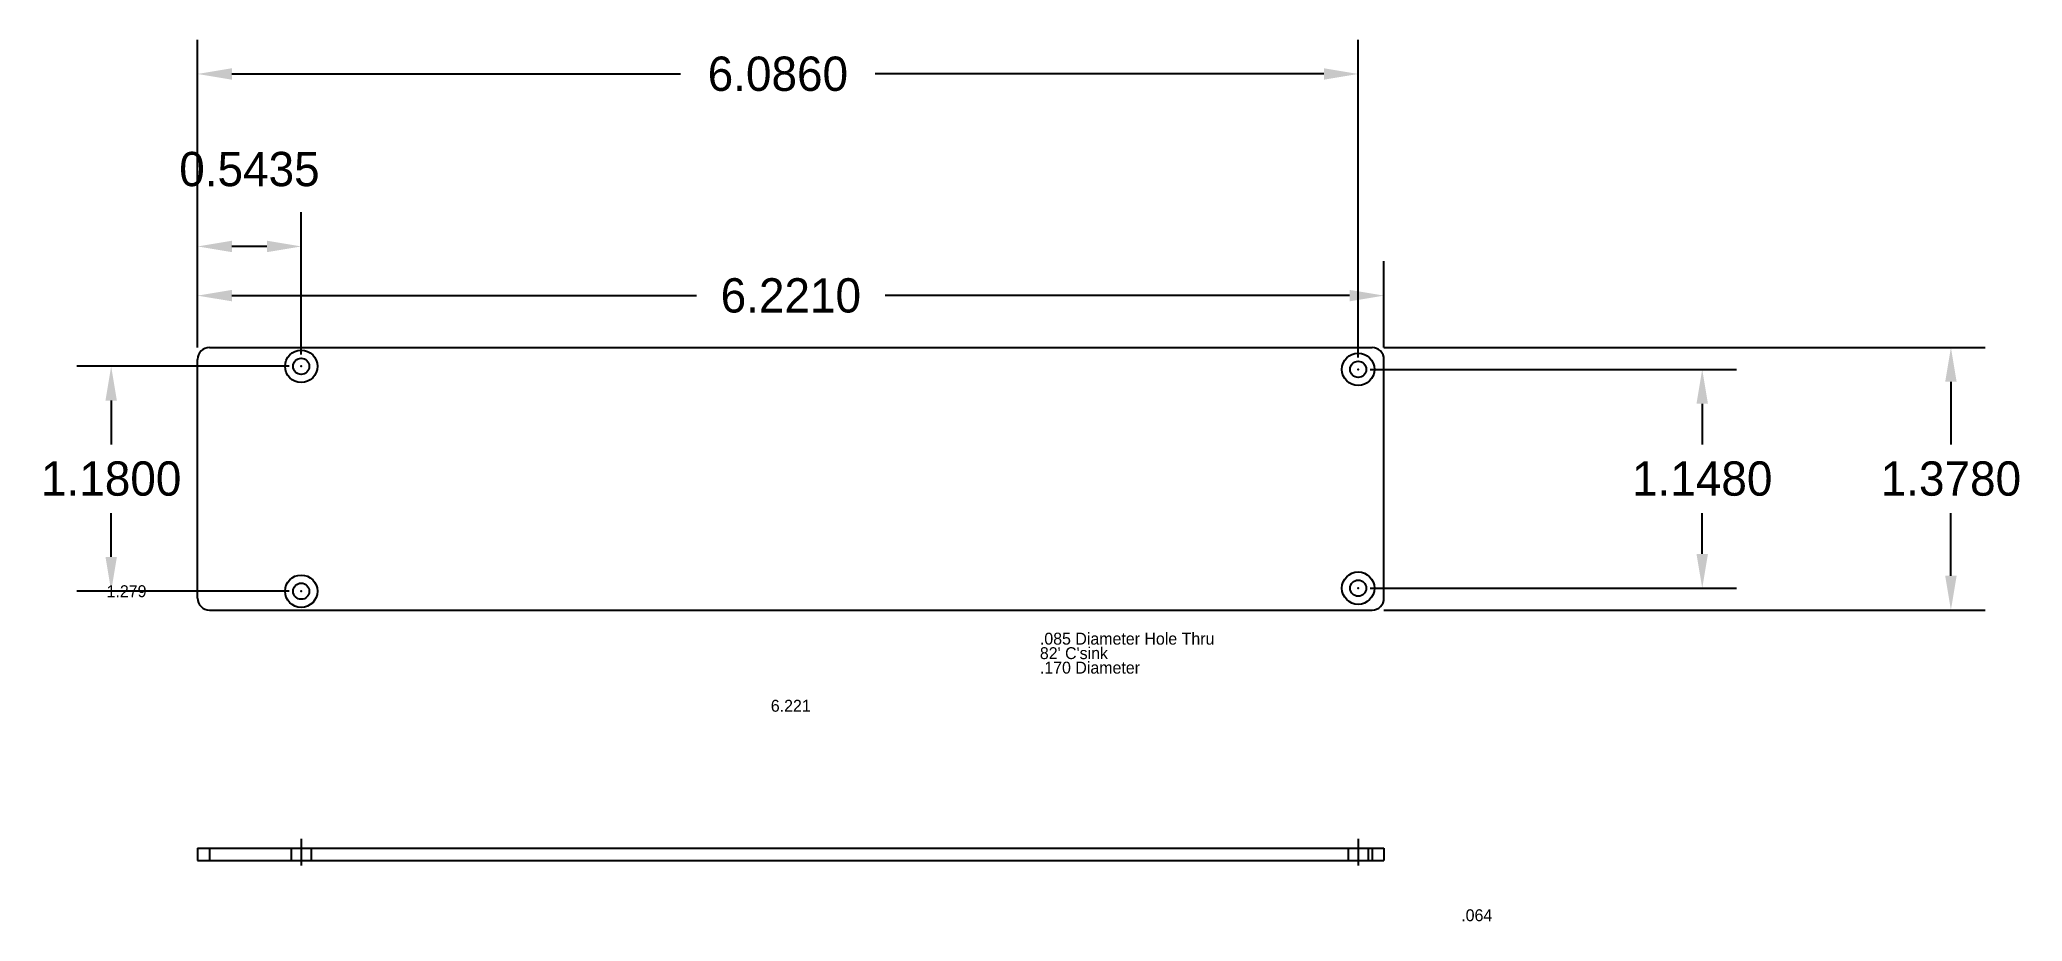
# Model space of a CAD drawing. Extents: x -0.8 to 9.6, y -9.5 to -4.9.
import ezdxf
from ezdxf.enums import TextEntityAlignment as Align

# ---------------------------------------------------------------- set-up
doc = ezdxf.new("R2010")
doc.units = 0
doc.header["$MEASUREMENT"] = 0
doc.layers.add('1', color=7, linetype='Continuous')
doc.dimstyles.get("Standard").update_dxf_attribs({"dimtxt": 0.18, "dimasz": 0.18, "dimexe": 0.18, "dimexo": 0.0625, "dimgap": 0.09, "dimtad": 0, "dimtih": 1, "dimtoh": 1, "dimdec": 4, "dimzin": 0, "dimdsep": 46, "dimtxsty": 'Standard', "dimcen": 0.09, "dimadec": 0, "dimazin": 0, "dimtfac": 1, "dimtdec": 4, "dimtofl": 0, "dimtmove": 0, "dimatfit": 3, "dimfxl": 1, "dimtolj": 1, "dimtzin": 0, "dimarcsym": 0})

# ---------------------------------------------------------------- blocks, each defined once
blk = doc.blocks.new('*D0')
at = {"color": 0, "linetype": 'ByBlock', "lineweight": -2}
for p, q in [((6.188, -6.594), (8.109, -6.594)), ((7.929, -6.774), (7.929, -6.988)), ((7.929, -7.562), (7.929, -7.348)), ((6.188, -7.742), (8.109, -7.742))]:
    blk.add_line(p, q, dxfattribs=at)
at = {"color": 0}
for points in [[(7.959, -6.774), (7.899, -6.774), (7.929, -6.594)], [(7.899, -7.562), (7.959, -7.562), (7.929, -7.742)]]:
    blk.add_solid(points, dxfattribs=at)
at = {"layer": 'Defpoints', "color": 0}
for p in [(6.125, -6.594), (6.125, -7.742), (7.929, -7.742)]:
    blk.add_point(p, dxfattribs=at)
at = {"color": 0, "linetype": 'ByBlock', "insert": (7.929, -7.168), "char_height": 0.18, "attachment_point": 5}
blk.add_mtext('\\A1;1.1480', dxfattribs=at)
blk = doc.blocks.new('*D1')
at = {"color": 0, "linetype": 'ByBlock', "lineweight": -2}
for p, q in [((0.52, -6.578), (-0.594, -6.578)), ((-0.414, -6.758), (-0.414, -6.988)), ((-0.414, -7.578), (-0.414, -7.348)), ((0.52, -7.758), (-0.594, -7.758))]:
    blk.add_line(p, q, dxfattribs=at)
at = {"color": 0}
for points in [[(-0.384, -6.758), (-0.444, -6.758), (-0.414, -6.578)], [(-0.444, -7.578), (-0.384, -7.578), (-0.414, -7.758)]]:
    blk.add_solid(points, dxfattribs=at)
at = {"layer": 'Defpoints', "color": 0}
for p in [(0.583, -6.578), (-0.414, -7.758), (0.583, -7.758)]:
    blk.add_point(p, dxfattribs=at)
at = {"color": 0, "linetype": 'ByBlock', "insert": (-0.414, -7.168), "char_height": 0.18, "attachment_point": 5}
blk.add_mtext('\\A1;1.1800', dxfattribs=at)
blk = doc.blocks.new('*D2')
at = {"color": 0, "linetype": 'ByBlock', "lineweight": -2}
for p, q in [((0.039, -6.479), (0.039, -5.769)), ((0.583, -6.516), (0.583, -5.769)), ((0.403, -5.949), (0.219, -5.949))]:
    blk.add_line(p, q, dxfattribs=at)
at = {"color": 0}
for points in [[(0.219, -5.919), (0.219, -5.979), (0.039, -5.949)], [(0.403, -5.979), (0.403, -5.919), (0.583, -5.949)]]:
    blk.add_solid(points, dxfattribs=at)
at = {"layer": 'Defpoints', "color": 0}
for p in [(0.039, -5.949), (0.039, -6.542), (0.583, -6.578)]:
    blk.add_point(p, dxfattribs=at)
at = {"color": 0, "linetype": 'ByBlock', "insert": (0.311, -5.544), "char_height": 0.18, "attachment_point": 5}
blk.add_mtext('\\A1;0.5435', dxfattribs=at)
blk = doc.blocks.new('*D3')
at = {"color": 0, "linetype": 'ByBlock', "lineweight": -2}
for p, q in [((0.039, -6.479), (0.039, -4.864)), ((6.125, -6.532), (6.125, -4.864)), ((0.219, -5.044), (2.572, -5.044)), ((5.945, -5.044), (3.592, -5.044))]:
    blk.add_line(p, q, dxfattribs=at)
at = {"color": 0}
for points in [[(0.219, -5.014), (0.219, -5.074), (0.039, -5.044)], [(5.945, -5.074), (5.945, -5.014), (6.125, -5.044)]]:
    blk.add_solid(points, dxfattribs=at)
at = {"layer": 'Defpoints', "color": 0}
for p in [(6.125, -5.044), (0.039, -6.542), (6.125, -6.594)]:
    blk.add_point(p, dxfattribs=at)
at = {"color": 0, "linetype": 'ByBlock', "insert": (3.082, -5.044), "char_height": 0.18, "attachment_point": 5}
blk.add_mtext('\\A1;6.0860', dxfattribs=at)
blk = doc.blocks.new('*D4')
at = {"color": 0, "linetype": 'ByBlock', "lineweight": -2}
for p, q in [((0.039, -6.479), (0.039, -6.027)), ((6.26, -6.479), (6.26, -6.027)), ((0.219, -6.207), (2.655, -6.207)), ((6.08, -6.207), (3.645, -6.207))]:
    blk.add_line(p, q, dxfattribs=at)
at = {"color": 0}
for points in [[(0.219, -6.177), (0.219, -6.237), (0.039, -6.207)], [(6.08, -6.237), (6.08, -6.177), (6.26, -6.207)]]:
    blk.add_solid(points, dxfattribs=at)
at = {"layer": 'Defpoints', "color": 0}
for p in [(6.26, -6.207), (0.039, -6.542), (6.26, -6.542)]:
    blk.add_point(p, dxfattribs=at)
at = {"color": 0, "linetype": 'ByBlock', "insert": (3.15, -6.207), "char_height": 0.18, "attachment_point": 5}
blk.add_mtext('\\A1;6.2210', dxfattribs=at)
blk = doc.blocks.new('*D5')
at = {"color": 0, "linetype": 'ByBlock', "lineweight": -2}
for p, q in [((6.26, -6.479), (9.413, -6.479)), ((9.233, -6.659), (9.233, -6.988)), ((9.233, -7.677), (9.233, -7.348)), ((6.26, -7.857), (9.413, -7.857))]:
    blk.add_line(p, q, dxfattribs=at)
at = {"color": 0}
for points in [[(9.263, -6.659), (9.203, -6.659), (9.233, -6.479)], [(9.203, -7.677), (9.263, -7.677), (9.233, -7.857)]]:
    blk.add_solid(points, dxfattribs=at)
at = {"layer": 'Defpoints', "color": 0}
for p in [(6.197, -6.479), (9.233, -6.479), (6.197, -7.857)]:
    blk.add_point(p, dxfattribs=at)
at = {"color": 0, "linetype": 'ByBlock', "insert": (9.233, -7.168), "char_height": 0.18, "attachment_point": 5}
blk.add_mtext('\\A1;1.3780', dxfattribs=at)

msp = doc.modelspace()

# ---------------------------------------------------------------- linework, layer by layer
at = {"layer": '1', "color": 7}
for p, q in [((0.039, -7.7945), (0.039, -6.5415)), ((0.1015, -6.479), (6.1975, -6.479)), ((6.26, -7.7945), (6.26, -6.5415)), ((0.1015, -7.857), (6.1975, -7.857)), ((0.039, -9.107), (6.26, -9.107)), ((0.039, -9.107), (0.039, -9.171)), ((0.1015, -9.107), (0.1015, -9.171)), ((0.5295, -9.107), (0.5295, -9.171)), ((0.5825, -9.057), (0.5825, -9.197)), ((0.6355, -9.107), (0.6355, -9.171)), ((6.072, -9.107), (6.072, -9.171)), ((6.125, -9.057), (6.125, -9.197)), ((6.178, -9.107), (6.178, -9.171)), ((6.1975, -9.107), (6.1975, -9.171)), ((6.26, -9.107), (6.26, -9.171)), ((0.039, -9.171), (6.26, -9.171))]:
    msp.add_line(p, q, dxfattribs=at)
for centre, radius in [((0.5825, -6.578), 0.085), ((0.5825, -6.578), 0.0425), ((6.125, -6.594), 0.085), ((6.125, -6.594), 0.0425), ((0.5825, -7.758), 0.085), ((6.125, -7.742), 0.085), ((0.5825, -7.758), 0.0425), ((6.125, -7.742), 0.0425)]:
    msp.add_circle(centre, radius, dxfattribs=at)
for centre, start, end in [((0.1015, -6.5415), 90, 180), ((6.1975, -6.5415), 359.99999, 90), ((0.1015, -7.7945), 180, 270), ((6.1975, -7.7945), 270, 0)]:
    msp.add_arc(centre, 0.0625, start, end, dxfattribs=at)
for p in [(0.5825, -6.578), (6.125, -6.594), (0.5825, -7.758), (6.125, -7.742)]:
    msp.add_point(p, dxfattribs=at)

# ---------------------------------------------------------------- texts
for s, p in [('1.279', (-0.3335, -7.758)), ('6.221', (3.1495, -8.35902)), ('.064', (6.7467, -9.45817))]:
    msp.add_text(s, height=0.0625, dxfattribs=at).set_placement(p, align=Align.MIDDLE_CENTER)
for s, p in [('.085 Diameter Hole Thru', (4.45585, -8.03826)), ("82' C'sink", (4.45585, -8.11425)), ('.170 Diameter', (4.45585, -8.19023))]:
    msp.add_text(s, height=0.0625, dxfattribs=at).set_placement(p)

# ---------------------------------------------------------------- dimensions: what is measured, and where the dimension line sits
at = {"linetype": 'ByBlock'}
for base, p1, p2, picture, middle in [((6.125, -5.04378), (0.039, -6.5415), (6.125, -6.594), '*D3', (3.082, -5.04378)), ((0.039, -5.94937), (0.5825, -6.578), (0.039, -6.5415), '*D2', (0.31075, -5.54437))]:
    dim = msp.add_linear_dim(base=base, p1=p1, p2=p2, dimstyle='Standard', override={"dimtmove": 2}, dxfattribs=at)
    dim.commit()
    dim.dimension.update_dxf_attribs({"geometry": picture, "text_midpoint": middle})
for p1, p2, distance, picture, middle in [((0.039, -6.5415), (6.26, -6.5415), 0.3344, '*D4', (3.1495, -6.2071)), ((6.125, -6.594), (6.125, -7.742), 1.80389, '*D0', (7.92889, -7.168))]:
    dim = msp.add_aligned_dim(p1=p1, p2=p2, distance=distance, dimstyle='Standard', override={"dimtmove": 2}, dxfattribs=at)
    dim.commit()
    dim.dimension.update_dxf_attribs({"geometry": picture, "text_midpoint": middle})
for base, p1, p2, picture, middle in [((9.23278, -6.479), (6.1975, -7.857), (6.1975, -6.479), '*D5', (9.23278, -7.168)), ((-0.41425, -7.758), (0.5825, -6.578), (0.5825, -7.758), '*D1', (-0.41425, -7.168))]:
    dim = msp.add_linear_dim(base=base, p1=p1, p2=p2, angle=90, dimstyle='Standard', override={"dimtmove": 2}, dxfattribs=at)
    dim.commit()
    dim.dimension.update_dxf_attribs({"geometry": picture, "text_midpoint": middle})

doc.saveas('drawing.dxf')
